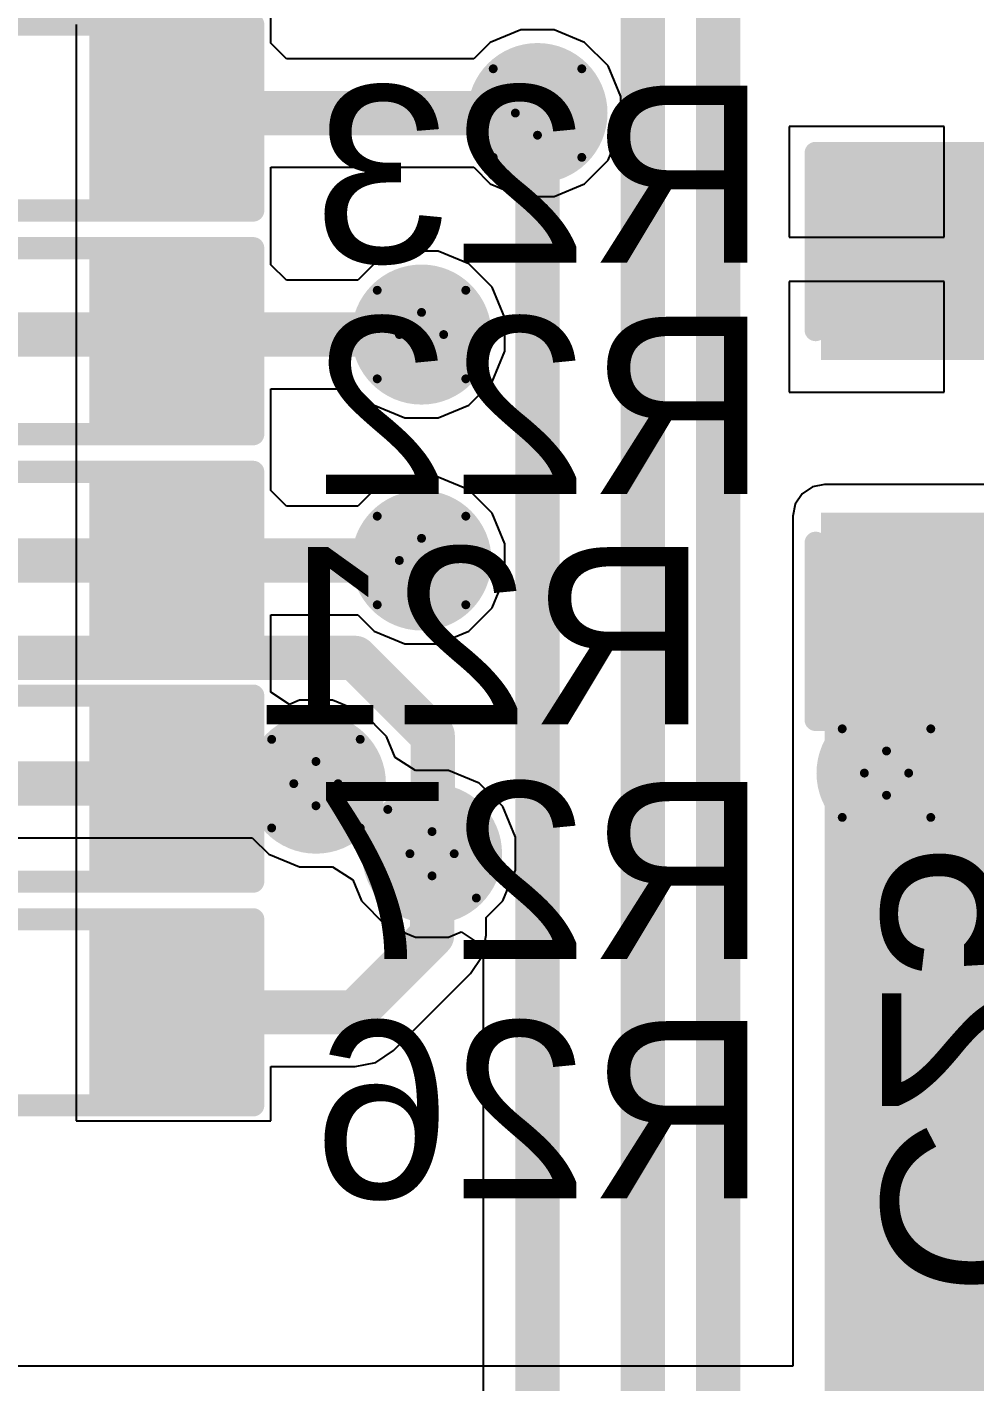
# Model space of a CAD drawing. Header units: inches. Extents: x -48 to 200, y -49 to 27.
# Drawn here: x 0.9839 to 1.198, y 1.5016 to 1.8074 of the extents above; entities that cross this region are included whole.
import ezdxf

# ---------------------------------------------------------------- set-up
doc = ezdxf.new("R2010")
doc.units = ezdxf.units.IN
doc.header["$MEASUREMENT"] = 0
for name, color, linetype in [('Bottom Layer', 5, 'Continuous'), ('Bottom Overlay', 54, 'Continuous'), ('Bottom Paste', 16, 'Continuous'), ('Bottom Solder', 6, 'Continuous'), ('Drill Drawing', 1, 'Continuous'), ('Top Layer', 1, 'Continuous'), ('Top Solder', 216, 'Continuous'), ('Via Holes', 16, 'Continuous')]:
    doc.layers.add(name, color=color, linetype=linetype)
doc.styles.add('Arial', font='', dxfattribs={"height": 0.2})
doc.styles.get('Arial').set_extended_font_data('Arial')

# ---------------------------------------------------------------- blocks, each defined once
blk = doc.blocks.new('R___0603_B_8')
at = {"layer": 'Bottom Layer'}
for points in [[(-0.045, -0.0175), (-0.045, 0.0175), (-0.015, 0.0175), (-0.015, -0.0175)], [(0.015, -0.0175), (0.015, 0.0175), (0.045, 0.0175), (0.045, -0.0175)]]:
    blk.add_hatch(color=5, dxfattribs=at).paths.add_polyline_path(points)
at = {"layer": 'Bottom Paste'}
for points in [[(-0.045, -0.0175), (-0.045, 0.0175), (-0.015, 0.0175), (-0.015, -0.0175)], [(0.015, -0.0175), (0.015, 0.0175), (0.045, 0.0175), (0.045, -0.0175)]]:
    blk.add_hatch(color=16, dxfattribs=at).paths.add_polyline_path(points)
at = {"layer": 'Bottom Solder'}
for points in [[(-0.049, -0.0215), (-0.049, 0.0215), (-0.011, 0.0215), (-0.011, -0.0215)], [(0.011, -0.0215), (0.011, 0.0215), (0.049, 0.0215), (0.049, -0.0215)]]:
    blk.add_hatch(color=6, dxfattribs=at).paths.add_polyline_path(points)
at = {"layer": 'Bottom Overlay'}
for points in [[(-0.048, 0.021, 0.005, 0.005, 0), (0.048, 0.021, 0.005, 0.005, 0)], [(-0.048, -0.021, 0.005, 0.005, 0), (-0.048, 0.021, 0.005, 0.005, 0)], [(0.048, -0.021, 0.005, 0.005, 0), (0.048, 0.021, 0.005, 0.005, 0)], [(-0.048, -0.021, 0.005, 0.005, 0), (0.048, -0.021, 0.005, 0.005, 0)]]:
    blk.add_lwpolyline(points, format="xyseb", dxfattribs=at)
for points in [[(-0.04925, 0.021, 0.0025, 0.0025, 1), (-0.04675, 0.021, 0.0025, 0.0025, 1)], [(-0.04925, 0.021, 0.0025, 0.0025, 1), (-0.04675, 0.021, 0.0025, 0.0025, 1)], [(0.04675, 0.021, 0.0025, 0.0025, 1), (0.04925, 0.021, 0.0025, 0.0025, 1)], [(0.04675, 0.021, 0.0025, 0.0025, 1), (0.04925, 0.021, 0.0025, 0.0025, 1)], [(-0.04925, -0.021, 0.0025, 0.0025, 1), (-0.04675, -0.021, 0.0025, 0.0025, 1)], [(-0.04925, -0.021, 0.0025, 0.0025, 1), (-0.04675, -0.021, 0.0025, 0.0025, 1)], [(0.04675, -0.021, 0.0025, 0.0025, 1), (0.04925, -0.021, 0.0025, 0.0025, 1)], [(0.04675, -0.021, 0.0025, 0.0025, 1), (0.04925, -0.021, 0.0025, 0.0025, 1)]]:
    blk.add_lwpolyline(points, format="xyseb", close=True, dxfattribs=at)
blk = doc.blocks.new('R___0603_B_9')
at = {"layer": 'Bottom Layer'}
for points in [[(-0.045, -0.0175), (-0.045, 0.0175), (-0.015, 0.0175), (-0.015, -0.0175)], [(0.015, -0.0175), (0.015, 0.0175), (0.045, 0.0175), (0.045, -0.0175)]]:
    blk.add_hatch(color=5, dxfattribs=at).paths.add_polyline_path(points)
at = {"layer": 'Bottom Paste'}
for points in [[(-0.045, -0.0175), (-0.045, 0.0175), (-0.015, 0.0175), (-0.015, -0.0175)], [(0.015, -0.0175), (0.015, 0.0175), (0.045, 0.0175), (0.045, -0.0175)]]:
    blk.add_hatch(color=16, dxfattribs=at).paths.add_polyline_path(points)
at = {"layer": 'Bottom Solder'}
for points in [[(-0.049, -0.0215), (-0.049, 0.0215), (-0.011, 0.0215), (-0.011, -0.0215)], [(0.011, -0.0215), (0.011, 0.0215), (0.049, 0.0215), (0.049, -0.0215)]]:
    blk.add_hatch(color=6, dxfattribs=at).paths.add_polyline_path(points)
at = {"layer": 'Bottom Overlay'}
for points in [[(-0.048, 0.021, 0.005, 0.005, 0), (0.048, 0.021, 0.005, 0.005, 0)], [(-0.048, -0.021, 0.005, 0.005, 0), (-0.048, 0.021, 0.005, 0.005, 0)], [(0.048, -0.021, 0.005, 0.005, 0), (0.048, 0.021, 0.005, 0.005, 0)], [(-0.048, -0.021, 0.005, 0.005, 0), (0.048, -0.021, 0.005, 0.005, 0)]]:
    blk.add_lwpolyline(points, format="xyseb", dxfattribs=at)
for points in [[(-0.04925, 0.021, 0.0025, 0.0025, 1), (-0.04675, 0.021, 0.0025, 0.0025, 1)], [(-0.04925, 0.021, 0.0025, 0.0025, 1), (-0.04675, 0.021, 0.0025, 0.0025, 1)], [(0.04675, 0.021, 0.0025, 0.0025, 1), (0.04925, 0.021, 0.0025, 0.0025, 1)], [(0.04675, 0.021, 0.0025, 0.0025, 1), (0.04925, 0.021, 0.0025, 0.0025, 1)], [(-0.04925, -0.021, 0.0025, 0.0025, 1), (-0.04675, -0.021, 0.0025, 0.0025, 1)], [(-0.04925, -0.021, 0.0025, 0.0025, 1), (-0.04675, -0.021, 0.0025, 0.0025, 1)], [(0.04675, -0.021, 0.0025, 0.0025, 1), (0.04925, -0.021, 0.0025, 0.0025, 1)], [(0.04675, -0.021, 0.0025, 0.0025, 1), (0.04925, -0.021, 0.0025, 0.0025, 1)]]:
    blk.add_lwpolyline(points, format="xyseb", close=True, dxfattribs=at)
blk = doc.blocks.new('R___0603_B_12')
at = {"layer": 'Bottom Layer'}
for points in [[(-0.045, -0.0175), (-0.045, 0.0175), (-0.015, 0.0175), (-0.015, -0.0175)], [(0.015, -0.0175), (0.015, 0.0175), (0.045, 0.0175), (0.045, -0.0175)]]:
    blk.add_hatch(color=5, dxfattribs=at).paths.add_polyline_path(points)
at = {"layer": 'Bottom Paste'}
for points in [[(-0.045, -0.0175), (-0.045, 0.0175), (-0.015, 0.0175), (-0.015, -0.0175)], [(0.015, -0.0175), (0.015, 0.0175), (0.045, 0.0175), (0.045, -0.0175)]]:
    blk.add_hatch(color=16, dxfattribs=at).paths.add_polyline_path(points)
at = {"layer": 'Bottom Solder'}
for points in [[(-0.049, -0.0215), (-0.049, 0.0215), (-0.011, 0.0215), (-0.011, -0.0215)], [(0.011, -0.0215), (0.011, 0.0215), (0.049, 0.0215), (0.049, -0.0215)]]:
    blk.add_hatch(color=6, dxfattribs=at).paths.add_polyline_path(points)
at = {"layer": 'Bottom Overlay'}
for points in [[(-0.048, 0.021, 0.005, 0.005, 0), (0.048, 0.021, 0.005, 0.005, 0)], [(-0.048, -0.021, 0.005, 0.005, 0), (-0.048, 0.021, 0.005, 0.005, 0)], [(0.048, -0.021, 0.005, 0.005, 0), (0.048, 0.021, 0.005, 0.005, 0)], [(-0.048, -0.021, 0.005, 0.005, 0), (0.048, -0.021, 0.005, 0.005, 0)]]:
    blk.add_lwpolyline(points, format="xyseb", dxfattribs=at)
for points in [[(-0.04925, 0.021, 0.0025, 0.0025, 1), (-0.04675, 0.021, 0.0025, 0.0025, 1)], [(-0.04925, 0.021, 0.0025, 0.0025, 1), (-0.04675, 0.021, 0.0025, 0.0025, 1)], [(0.04675, 0.021, 0.0025, 0.0025, 1), (0.04925, 0.021, 0.0025, 0.0025, 1)], [(0.04675, 0.021, 0.0025, 0.0025, 1), (0.04925, 0.021, 0.0025, 0.0025, 1)], [(-0.04925, -0.021, 0.0025, 0.0025, 1), (-0.04675, -0.021, 0.0025, 0.0025, 1)], [(-0.04925, -0.021, 0.0025, 0.0025, 1), (-0.04675, -0.021, 0.0025, 0.0025, 1)], [(0.04675, -0.021, 0.0025, 0.0025, 1), (0.04925, -0.021, 0.0025, 0.0025, 1)], [(0.04675, -0.021, 0.0025, 0.0025, 1), (0.04925, -0.021, 0.0025, 0.0025, 1)]]:
    blk.add_lwpolyline(points, format="xyseb", close=True, dxfattribs=at)
blk = doc.blocks.new('R___0603_B_13')
at = {"layer": 'Bottom Layer'}
for points in [[(-0.045, -0.0175), (-0.045, 0.0175), (-0.015, 0.0175), (-0.015, -0.0175)], [(0.015, -0.0175), (0.015, 0.0175), (0.045, 0.0175), (0.045, -0.0175)]]:
    blk.add_hatch(color=5, dxfattribs=at).paths.add_polyline_path(points)
at = {"layer": 'Bottom Paste'}
for points in [[(-0.045, -0.0175), (-0.045, 0.0175), (-0.015, 0.0175), (-0.015, -0.0175)], [(0.015, -0.0175), (0.015, 0.0175), (0.045, 0.0175), (0.045, -0.0175)]]:
    blk.add_hatch(color=16, dxfattribs=at).paths.add_polyline_path(points)
at = {"layer": 'Bottom Solder'}
for points in [[(-0.049, -0.0215), (-0.049, 0.0215), (-0.011, 0.0215), (-0.011, -0.0215)], [(0.011, -0.0215), (0.011, 0.0215), (0.049, 0.0215), (0.049, -0.0215)]]:
    blk.add_hatch(color=6, dxfattribs=at).paths.add_polyline_path(points)
at = {"layer": 'Bottom Overlay'}
for points in [[(-0.048, 0.021, 0.005, 0.005, 0), (0.048, 0.021, 0.005, 0.005, 0)], [(-0.048, -0.021, 0.005, 0.005, 0), (-0.048, 0.021, 0.005, 0.005, 0)], [(0.048, -0.021, 0.005, 0.005, 0), (0.048, 0.021, 0.005, 0.005, 0)], [(-0.048, -0.021, 0.005, 0.005, 0), (0.048, -0.021, 0.005, 0.005, 0)]]:
    blk.add_lwpolyline(points, format="xyseb", dxfattribs=at)
for points in [[(-0.04925, 0.021, 0.0025, 0.0025, 1), (-0.04675, 0.021, 0.0025, 0.0025, 1)], [(-0.04925, 0.021, 0.0025, 0.0025, 1), (-0.04675, 0.021, 0.0025, 0.0025, 1)], [(0.04675, 0.021, 0.0025, 0.0025, 1), (0.04925, 0.021, 0.0025, 0.0025, 1)], [(0.04675, 0.021, 0.0025, 0.0025, 1), (0.04925, 0.021, 0.0025, 0.0025, 1)], [(-0.04925, -0.021, 0.0025, 0.0025, 1), (-0.04675, -0.021, 0.0025, 0.0025, 1)], [(-0.04925, -0.021, 0.0025, 0.0025, 1), (-0.04675, -0.021, 0.0025, 0.0025, 1)], [(0.04675, -0.021, 0.0025, 0.0025, 1), (0.04925, -0.021, 0.0025, 0.0025, 1)], [(0.04675, -0.021, 0.0025, 0.0025, 1), (0.04925, -0.021, 0.0025, 0.0025, 1)]]:
    blk.add_lwpolyline(points, format="xyseb", close=True, dxfattribs=at)
blk = doc.blocks.new('R___0603_B_14')
at = {"layer": 'Bottom Layer'}
for points in [[(-0.045, -0.0175), (-0.045, 0.0175), (-0.015, 0.0175), (-0.015, -0.0175)], [(0.015, -0.0175), (0.015, 0.0175), (0.045, 0.0175), (0.045, -0.0175)]]:
    blk.add_hatch(color=5, dxfattribs=at).paths.add_polyline_path(points)
at = {"layer": 'Bottom Paste'}
for points in [[(-0.045, -0.0175), (-0.045, 0.0175), (-0.015, 0.0175), (-0.015, -0.0175)], [(0.015, -0.0175), (0.015, 0.0175), (0.045, 0.0175), (0.045, -0.0175)]]:
    blk.add_hatch(color=16, dxfattribs=at).paths.add_polyline_path(points)
at = {"layer": 'Bottom Solder'}
for points in [[(-0.049, -0.0215), (-0.049, 0.0215), (-0.011, 0.0215), (-0.011, -0.0215)], [(0.011, -0.0215), (0.011, 0.0215), (0.049, 0.0215), (0.049, -0.0215)]]:
    blk.add_hatch(color=6, dxfattribs=at).paths.add_polyline_path(points)
at = {"layer": 'Bottom Overlay'}
for points in [[(-0.048, 0.021, 0.005, 0.005, 0), (0.048, 0.021, 0.005, 0.005, 0)], [(-0.048, -0.021, 0.005, 0.005, 0), (-0.048, 0.021, 0.005, 0.005, 0)], [(0.048, -0.021, 0.005, 0.005, 0), (0.048, 0.021, 0.005, 0.005, 0)], [(-0.048, -0.021, 0.005, 0.005, 0), (0.048, -0.021, 0.005, 0.005, 0)]]:
    blk.add_lwpolyline(points, format="xyseb", dxfattribs=at)
for points in [[(-0.04925, 0.021, 0.0025, 0.0025, 1), (-0.04675, 0.021, 0.0025, 0.0025, 1)], [(-0.04925, 0.021, 0.0025, 0.0025, 1), (-0.04675, 0.021, 0.0025, 0.0025, 1)], [(0.04675, 0.021, 0.0025, 0.0025, 1), (0.04925, 0.021, 0.0025, 0.0025, 1)], [(0.04675, 0.021, 0.0025, 0.0025, 1), (0.04925, 0.021, 0.0025, 0.0025, 1)], [(-0.04925, -0.021, 0.0025, 0.0025, 1), (-0.04675, -0.021, 0.0025, 0.0025, 1)], [(-0.04925, -0.021, 0.0025, 0.0025, 1), (-0.04675, -0.021, 0.0025, 0.0025, 1)], [(0.04675, -0.021, 0.0025, 0.0025, 1), (0.04925, -0.021, 0.0025, 0.0025, 1)], [(0.04675, -0.021, 0.0025, 0.0025, 1), (0.04925, -0.021, 0.0025, 0.0025, 1)]]:
    blk.add_lwpolyline(points, format="xyseb", close=True, dxfattribs=at)
blk = doc.blocks.new('CAP_0805_B_53')
at = {"layer": 'Bottom Layer'}
for points in [[(-0.06, 0.03), (-0.02, 0.03), (-0.02, -0.03), (-0.06, -0.03)], [(0.02, 0.03), (0.06, 0.03), (0.06, -0.03), (0.02, -0.03)]]:
    blk.add_hatch(color=5, dxfattribs=at).paths.add_polyline_path(points)
at = {"layer": 'Bottom Paste'}
for points in [[(-0.06, 0.03), (-0.02, 0.03), (-0.02, -0.03), (-0.06, -0.03)], [(0.02, 0.03), (0.06, 0.03), (0.06, -0.03), (0.02, -0.03)]]:
    blk.add_hatch(color=16, dxfattribs=at).paths.add_polyline_path(points)
at = {"layer": 'Bottom Solder'}
for points in [[(-0.06276, 0.03276), (-0.01724, 0.03276), (-0.01724, -0.03276), (-0.06276, -0.03276)], [(0.01724, 0.03276), (0.06276, 0.03276), (0.06276, -0.03276), (0.01724, -0.03276)]]:
    blk.add_hatch(color=6, dxfattribs=at).paths.add_polyline_path(points)
at = {"layer": 'Bottom Overlay'}
for points in [[(-0.024, 0.034, 0.005, 0.005, 0), (-0.064, 0.034, 0.005, 0.005, 0)], [(-0.064, -0.034, 0.005, 0.005, 0), (-0.064, 0.034, 0.005, 0.005, 0)], [(0.064, 0.034, 0.005, 0.005, 0), (0.024, 0.034, 0.005, 0.005, 0)], [(0.064, -0.034, 0.005, 0.005, 0), (0.064, 0.034, 0.005, 0.005, 0)], [(-0.024, -0.034, 0.005, 0.005, 0), (-0.064, -0.034, 0.005, 0.005, 0)], [(0.064, -0.034, 0.005, 0.005, 0), (0.024, -0.034, 0.005, 0.005, 0)]]:
    blk.add_lwpolyline(points, format="xyseb", dxfattribs=at)
for points in [[(-0.06525, 0.034, 0.0025, 0.0025, 1), (-0.06275, 0.034, 0.0025, 0.0025, 1)], [(-0.06525, 0.034, 0.0025, 0.0025, 1), (-0.06275, 0.034, 0.0025, 0.0025, 1)], [(-0.02525, 0.034, 0.0025, 0.0025, 1), (-0.02275, 0.034, 0.0025, 0.0025, 1)], [(0.02275, 0.034, 0.0025, 0.0025, 1), (0.02525, 0.034, 0.0025, 0.0025, 1)], [(0.06275, 0.034, 0.0025, 0.0025, 1), (0.06525, 0.034, 0.0025, 0.0025, 1)], [(0.06275, 0.034, 0.0025, 0.0025, 1), (0.06525, 0.034, 0.0025, 0.0025, 1)], [(-0.06525, -0.034, 0.0025, 0.0025, 1), (-0.06275, -0.034, 0.0025, 0.0025, 1)], [(-0.06525, -0.034, 0.0025, 0.0025, 1), (-0.06275, -0.034, 0.0025, 0.0025, 1)], [(-0.02525, -0.034, 0.0025, 0.0025, 1), (-0.02275, -0.034, 0.0025, 0.0025, 1)], [(0.02275, -0.034, 0.0025, 0.0025, 1), (0.02525, -0.034, 0.0025, 0.0025, 1)], [(0.06275, -0.034, 0.0025, 0.0025, 1), (0.06525, -0.034, 0.0025, 0.0025, 1)], [(0.06275, -0.034, 0.0025, 0.0025, 1), (0.06525, -0.034, 0.0025, 0.0025, 1)]]:
    blk.add_lwpolyline(points, format="xyseb", close=True, dxfattribs=at)

msp = doc.modelspace()

# ---------------------------------------------------------------- hatches: boundary and pattern name
at = {"layer": 'Bottom Layer'}
h = msp.add_hatch(color=5, dxfattribs=at)
edge = h.paths.add_edge_path()
edge.add_arc((1.09919, 1.788), 0.01181, 0, 360)
h = msp.add_hatch(color=5, dxfattribs=at)
edge = h.paths.add_edge_path()
edge.add_arc((1.073, 1.738), 0.01181, 0, 360)
h = msp.add_hatch(color=5, dxfattribs=at)
edge = h.paths.add_edge_path()
edge.add_arc((1.073, 1.687), 0.01181, 0, 360)
msp.add_hatch(color=5, dxfattribs=at).paths.add_polyline_path([(1.164, 1.448), (1.229, 1.448), (1.229, 1.697), (1.164, 1.697)])
h = msp.add_hatch(color=5, dxfattribs=at)
edge = h.paths.add_edge_path()
edge.add_arc((1.178, 1.639), 0.01181, 0, 360)
h = msp.add_hatch(color=5, dxfattribs=at)
edge = h.paths.add_edge_path()
edge.add_arc((1.04916, 1.63662), 0.01181, 0, 360)
h = msp.add_hatch(color=5, dxfattribs=at)
edge = h.paths.add_edge_path()
edge.add_arc((1.07538, 1.6208), 0.01181, 0, 360)
at = {"layer": 'Bottom Solder'}
h = msp.add_hatch(color=6, dxfattribs=at)
edge = h.paths.add_edge_path()
edge.add_arc((1.09919, 1.788), 0.01581, 0, 360)
h = msp.add_hatch(color=6, dxfattribs=at)
edge = h.paths.add_edge_path()
edge.add_arc((1.073, 1.738), 0.01581, 0, 360)
h = msp.add_hatch(color=6, dxfattribs=at)
edge = h.paths.add_edge_path()
edge.add_arc((1.073, 1.687), 0.01581, 0, 360)
h = msp.add_hatch(color=6, dxfattribs=at)
edge = h.paths.add_edge_path()
edge.add_arc((1.178, 1.639), 0.01581, 0, 360)
h = msp.add_hatch(color=6, dxfattribs=at)
edge = h.paths.add_edge_path()
edge.add_arc((1.04916, 1.63662), 0.01581, 0, 360)
h = msp.add_hatch(color=6, dxfattribs=at)
edge = h.paths.add_edge_path()
edge.add_arc((1.07538, 1.6208), 0.01581, 0, 360)
at = {"layer": 'Top Layer'}
h = msp.add_hatch(color=1, dxfattribs=at)
edge = h.paths.add_edge_path()
edge.add_arc((1.09919, 1.788), 0.01181, 0, 360)
h = msp.add_hatch(color=1, dxfattribs=at)
edge = h.paths.add_edge_path()
edge.add_arc((1.073, 1.738), 0.01181, 0, 360)
h = msp.add_hatch(color=1, dxfattribs=at)
edge = h.paths.add_edge_path()
edge.add_arc((1.073, 1.687), 0.01181, 0, 360)
msp.add_hatch(color=1, dxfattribs=at).paths.add_polyline_path([(1.164, 1.624), (1.462, 1.624), (1.462, 1.681), (1.164, 1.681)])
h = msp.add_hatch(color=1, dxfattribs=at)
edge = h.paths.add_edge_path()
edge.add_arc((1.178, 1.639), 0.01181, 0, 360)
h = msp.add_hatch(color=1, dxfattribs=at)
edge = h.paths.add_edge_path()
edge.add_arc((1.04916, 1.63662), 0.01181, 0, 360)
h = msp.add_hatch(color=1, dxfattribs=at)
edge = h.paths.add_edge_path()
edge.add_arc((1.07538, 1.6208), 0.01181, 0, 360)
at = {"layer": 'Top Solder'}
h = msp.add_hatch(color=216, dxfattribs=at)
edge = h.paths.add_edge_path()
edge.add_arc((1.09919, 1.788), 0.01581, 0, 360)
h = msp.add_hatch(color=216, dxfattribs=at)
edge = h.paths.add_edge_path()
edge.add_arc((1.073, 1.738), 0.01581, 0, 360)
h = msp.add_hatch(color=216, dxfattribs=at)
edge = h.paths.add_edge_path()
edge.add_arc((1.073, 1.687), 0.01581, 0, 360)
h = msp.add_hatch(color=216, dxfattribs=at)
edge = h.paths.add_edge_path()
edge.add_arc((1.178, 1.639), 0.01581, 0, 360)
h = msp.add_hatch(color=216, dxfattribs=at)
edge = h.paths.add_edge_path()
edge.add_arc((1.04916, 1.63662), 0.01581, 0, 360)
h = msp.add_hatch(color=216, dxfattribs=at)
edge = h.paths.add_edge_path()
edge.add_arc((1.07538, 1.6208), 0.01581, 0, 360)
at = {"layer": 'Via Holes'}
h = msp.add_hatch(color=7, dxfattribs=at)
edge = h.paths.add_edge_path()
edge.add_arc((1.09919, 1.788), 0.00591, 0, 360)
h = msp.add_hatch(color=7, dxfattribs=at)
edge = h.paths.add_edge_path()
edge.add_arc((1.073, 1.738), 0.00591, 0, 360)
h = msp.add_hatch(color=7, dxfattribs=at)
edge = h.paths.add_edge_path()
edge.add_arc((1.073, 1.687), 0.00591, 0, 360)
h = msp.add_hatch(color=7, dxfattribs=at)
edge = h.paths.add_edge_path()
edge.add_arc((1.04916, 1.63662), 0.00591, 0, 360)
h = msp.add_hatch(color=7, dxfattribs=at)
edge = h.paths.add_edge_path()
edge.add_arc((1.178, 1.639), 0.00591, 0, 360)
h = msp.add_hatch(color=7, dxfattribs=at)
edge = h.paths.add_edge_path()
edge.add_arc((1.07538, 1.6208), 0.00591, 0, 360)

# ---------------------------------------------------------------- linework, layer by layer
at = {"layer": 'Bottom Layer'}
for p, q in [((1.039, 1.80377), (1.039, 1.8115)), ((0.995, 1.808), (0.995, 1.766)), ((1.09545, 1.80681), (1.08853, 1.80395)), ((1.10293, 1.80681), (1.09545, 1.80681)), ((1.10984, 1.80395), (1.10293, 1.80681)), ((1.04254, 1.80024), (1.039, 1.80377)), ((1.08853, 1.80395), (1.08482, 1.80024)), ((1.11514, 1.79866), (1.10984, 1.80395)), ((1.08482, 1.80024), (1.04254, 1.80024)), ((1.118, 1.79174), (1.11514, 1.79866)), ((1.118, 1.78426), (1.118, 1.79174)), ((1.11514, 1.77734), (1.118, 1.78426)), ((1.191, 1.785), (1.156, 1.785)), ((1.156, 1.785), (1.156, 1.76)), ((1.191, 1.76), (1.191, 1.785)), ((1.10984, 1.77205), (1.11514, 1.77734)), ((1.039, 1.766), (1.039, 1.77576)), ((1.039, 1.77576), (1.08482, 1.77576)), ((1.08482, 1.77576), (1.08853, 1.77205)), ((1.08853, 1.77205), (1.09545, 1.76919)), ((1.10293, 1.76919), (1.10984, 1.77205)), ((1.09545, 1.76919), (1.10293, 1.76919)), ((0.995, 1.766), (0.995, 1.7625)), ((1.039, 1.761), (1.039, 1.766)), ((0.995, 1.7625), (0.995, 1.7575)), ((1.039, 1.75377), (1.039, 1.761)), ((1.156, 1.76), (1.191, 1.76)), ((0.995, 1.7575), (0.995, 1.7155)), ((1.06926, 1.75681), (1.06234, 1.75395)), ((1.07674, 1.75681), (1.06926, 1.75681)), ((1.08366, 1.75395), (1.07674, 1.75681)), ((1.04254, 1.75024), (1.039, 1.75377)), ((1.06234, 1.75395), (1.05863, 1.75024)), ((1.08895, 1.74866), (1.08366, 1.75395)), ((1.05863, 1.75024), (1.04254, 1.75024)), ((1.191, 1.75), (1.156, 1.75)), ((1.156, 1.75), (1.156, 1.725)), ((1.191, 1.725), (1.191, 1.75)), ((1.09181, 1.74174), (1.08895, 1.74866)), ((1.09181, 1.73426), (1.09181, 1.74174)), ((1.08895, 1.72734), (1.09181, 1.73426)), ((1.039, 1.7155), (1.039, 1.72576)), ((1.039, 1.72576), (1.05863, 1.72576)), ((1.05863, 1.72576), (1.06234, 1.72205)), ((1.08366, 1.72205), (1.08895, 1.72734)), ((1.156, 1.725), (1.191, 1.725)), ((1.06234, 1.72205), (1.06926, 1.71919)), ((1.07674, 1.71919), (1.08366, 1.72205)), ((1.06926, 1.71919), (1.07674, 1.71919)), ((0.995, 1.7155), (0.995, 1.712)), ((1.039, 1.7105), (1.039, 1.7155)), ((0.995, 1.712), (0.995, 1.707)), ((1.039, 1.70277), (1.039, 1.7105)), ((0.995, 1.707), (0.995, 1.665)), ((1.06926, 1.70581), (1.06234, 1.70295)), ((1.07674, 1.70581), (1.06926, 1.70581)), ((1.08366, 1.70295), (1.07674, 1.70581)), ((1.16127, 1.70359), (1.15895, 1.70205)), ((1.164, 1.70414), (1.16127, 1.70359)), ((1.22799, 1.70414), (1.164, 1.70414)), ((1.04254, 1.69924), (1.039, 1.70277)), ((1.06234, 1.70295), (1.05863, 1.69924)), ((1.08895, 1.69766), (1.08366, 1.70295)), ((1.15895, 1.70205), (1.15741, 1.69973)), ((1.05863, 1.69924), (1.04254, 1.69924)), ((1.09181, 1.69074), (1.08895, 1.69766)), ((1.15741, 1.69973), (1.15686, 1.697)), ((1.15686, 1.697), (1.15686, 1.50514)), ((1.09181, 1.68326), (1.09181, 1.69074)), ((1.08895, 1.67634), (1.09181, 1.68326)), ((1.08366, 1.67105), (1.08895, 1.67634)), ((1.039, 1.665), (1.039, 1.67476)), ((1.039, 1.67476), (1.05863, 1.67476)), ((1.05863, 1.67476), (1.06234, 1.67105)), ((1.06234, 1.67105), (1.06926, 1.66819)), ((1.07674, 1.66819), (1.08366, 1.67105)), ((1.06926, 1.66819), (1.07674, 1.66819)), ((0.995, 1.665), (0.995, 1.6615)), ((1.039, 1.66), (1.039, 1.665)), ((0.995, 1.6615), (0.995, 1.6565)), ((1.039, 1.65727), (1.039, 1.66)), ((0.995, 1.6565), (0.995, 1.611)), ((1.04316, 1.6545), (1.039, 1.65727)), ((1.04542, 1.65543), (1.04316, 1.6545)), ((1.0529, 1.65543), (1.04542, 1.65543)), ((1.05982, 1.65257), (1.0529, 1.65543)), ((1.06511, 1.64728), (1.05982, 1.65257)), ((1.06708, 1.64251), (1.06511, 1.64728)), ((1.07164, 1.63961), (1.06708, 1.64251)), ((1.07912, 1.63961), (1.07164, 1.63961)), ((1.08603, 1.63675), (1.07912, 1.63961)), ((1.09133, 1.63145), (1.08603, 1.63675)), ((1.09419, 1.62454), (1.09133, 1.63145)), ((1.09419, 1.61706), (1.09419, 1.62454)), ((1.09133, 1.61014), (1.09419, 1.61706)), ((0.995, 1.611), (0.995, 1.611)), ((0.995, 1.611), (0.995, 1.6095)), ((0.995, 1.6095), (0.995, 1.6095)), ((0.995, 1.6095), (0.995, 1.5605)), ((1.08761, 1.60643), (1.09133, 1.61014)), ((1.08761, 1.60238), (1.08761, 1.60643)), ((1.08668, 1.5977), (1.08761, 1.60238)), ((1.08403, 1.59373), (1.08668, 1.5977)), ((1.06665, 1.57635), (1.08403, 1.59373)), ((1.06268, 1.5737), (1.06665, 1.57635)), ((1.039, 1.5605), (1.039, 1.57276)), ((1.039, 1.57276), (1.058, 1.57276)), ((1.058, 1.57276), (1.06268, 1.5737)), ((0.995, 1.5605), (1.039, 1.5605)), ((1.15686, 1.50514), (0.93614, 1.50514))]:
    msp.add_line(p, q, dxfattribs=at)
for points in [[(1.017, 1.787, 0.01, 0.01, 0), (1.018, 1.788, 0.01, 0.01, 0)], [(1.018, 1.788, 0.01, 0.01, 0), (1.09919, 1.788, 0.01, 0.01, 0)], [(1.017, 1.7365, 0.01, 0.01, 0), (1.0185, 1.738, 0.01, 0.01, 0)], [(1.0185, 1.738, 0.01, 0.01, 0), (1.073, 1.738, 0.01, 0.01, 0)], [(1.017, 1.686, 0.01, 0.01, 0), (1.018, 1.687, 0.01, 0.01, 0)], [(1.018, 1.687, 0.01, 0.01, 0), (1.073, 1.687, 0.01, 0.01, 0)], [(1.017, 1.6355, 0.01, 0.01, 0), (1.01812, 1.63662, 0.01, 0.01, 0)], [(1.01812, 1.63662, 0.01, 0.01, 0), (1.04916, 1.63662, 0.01, 0.01, 0)], [(1.07538, 1.60238, 0.01, 0.01, 0), (1.07538, 1.6208, 0.01, 0.01, 0)], [(1.058, 1.585, 0.01, 0.01, 0), (1.07538, 1.60238, 0.01, 0.01, 0)], [(1.017, 1.585, 0.01, 0.01, 0), (1.058, 1.585, 0.01, 0.01, 0)]]:
    msp.add_lwpolyline(points, format="xyseb", dxfattribs=at)
for points in [[(1.0155, 1.788, 0.005, 0.005, 1), (1.0205, 1.788, 0.005, 0.005, 1)], [(1.0155, 1.788, 0.005, 0.005, 1), (1.0205, 1.788, 0.005, 0.005, 1)], [(1.09669, 1.788, 0.005, 0.005, 1), (1.10169, 1.788, 0.005, 0.005, 1)], [(1.0145, 1.787, 0.005, 0.005, 1), (1.0195, 1.787, 0.005, 0.005, 1)], [(1.0145, 1.7365, 0.005, 0.005, 1), (1.0195, 1.7365, 0.005, 0.005, 1)], [(1.016, 1.738, 0.005, 0.005, 1), (1.021, 1.738, 0.005, 0.005, 1)], [(1.016, 1.738, 0.005, 0.005, 1), (1.021, 1.738, 0.005, 0.005, 1)], [(1.0705, 1.738, 0.005, 0.005, 1), (1.0755, 1.738, 0.005, 0.005, 1)], [(1.0155, 1.687, 0.005, 0.005, 1), (1.0205, 1.687, 0.005, 0.005, 1)], [(1.0155, 1.687, 0.005, 0.005, 1), (1.0205, 1.687, 0.005, 0.005, 1)], [(1.0705, 1.687, 0.005, 0.005, 1), (1.0755, 1.687, 0.005, 0.005, 1)], [(1.0145, 1.686, 0.005, 0.005, 1), (1.0195, 1.686, 0.005, 0.005, 1)], [(1.0145, 1.6355, 0.005, 0.005, 1), (1.0195, 1.6355, 0.005, 0.005, 1)], [(1.01562, 1.63662, 0.005, 0.005, 1), (1.02062, 1.63662, 0.005, 0.005, 1)], [(1.01562, 1.63662, 0.005, 0.005, 1), (1.02062, 1.63662, 0.005, 0.005, 1)], [(1.04666, 1.63662, 0.005, 0.005, 1), (1.05166, 1.63662, 0.005, 0.005, 1)], [(1.07288, 1.6208, 0.005, 0.005, 1), (1.07788, 1.6208, 0.005, 0.005, 1)], [(1.07288, 1.60238, 0.005, 0.005, 1), (1.07788, 1.60238, 0.005, 0.005, 1)], [(1.07288, 1.60238, 0.005, 0.005, 1), (1.07788, 1.60238, 0.005, 0.005, 1)], [(1.0145, 1.585, 0.005, 0.005, 1), (1.0195, 1.585, 0.005, 0.005, 1)], [(1.0555, 1.585, 0.005, 0.005, 1), (1.0605, 1.585, 0.005, 0.005, 1)], [(1.0555, 1.585, 0.005, 0.005, 1), (1.0605, 1.585, 0.005, 0.005, 1)]]:
    msp.add_lwpolyline(points, format="xyseb", close=True, dxfattribs=at)
at = {"layer": 'Drill Drawing'}
for points in [[(1.08919, 1.798, 0.002, 0.002, 0), (1.09919, 1.793, 0.002, 0.002, 0)], [(1.08919, 1.798, 0.002, 0.002, 0), (1.09419, 1.788, 0.002, 0.002, 0)], [(1.09919, 1.793, 0.002, 0.002, 0), (1.10919, 1.798, 0.002, 0.002, 0)], [(1.10419, 1.788, 0.002, 0.002, 0), (1.10919, 1.798, 0.002, 0.002, 0)], [(1.08919, 1.778, 0.002, 0.002, 0), (1.09419, 1.788, 0.002, 0.002, 0)], [(1.10419, 1.788, 0.002, 0.002, 0), (1.10919, 1.778, 0.002, 0.002, 0)], [(1.08919, 1.778, 0.002, 0.002, 0), (1.09919, 1.783, 0.002, 0.002, 0)], [(1.09919, 1.783, 0.002, 0.002, 0), (1.10919, 1.778, 0.002, 0.002, 0)], [(1.063, 1.748, 0.002, 0.002, 0), (1.073, 1.743, 0.002, 0.002, 0)], [(1.063, 1.748, 0.002, 0.002, 0), (1.068, 1.738, 0.002, 0.002, 0)], [(1.073, 1.743, 0.002, 0.002, 0), (1.083, 1.748, 0.002, 0.002, 0)], [(1.078, 1.738, 0.002, 0.002, 0), (1.083, 1.748, 0.002, 0.002, 0)], [(1.063, 1.728, 0.002, 0.002, 0), (1.068, 1.738, 0.002, 0.002, 0)], [(1.078, 1.738, 0.002, 0.002, 0), (1.083, 1.728, 0.002, 0.002, 0)], [(1.063, 1.728, 0.002, 0.002, 0), (1.073, 1.733, 0.002, 0.002, 0)], [(1.073, 1.733, 0.002, 0.002, 0), (1.083, 1.728, 0.002, 0.002, 0)], [(1.063, 1.697, 0.002, 0.002, 0), (1.073, 1.692, 0.002, 0.002, 0)], [(1.063, 1.697, 0.002, 0.002, 0), (1.068, 1.687, 0.002, 0.002, 0)], [(1.073, 1.692, 0.002, 0.002, 0), (1.083, 1.697, 0.002, 0.002, 0)], [(1.078, 1.687, 0.002, 0.002, 0), (1.083, 1.697, 0.002, 0.002, 0)], [(1.063, 1.677, 0.002, 0.002, 0), (1.068, 1.687, 0.002, 0.002, 0)], [(1.078, 1.687, 0.002, 0.002, 0), (1.083, 1.677, 0.002, 0.002, 0)], [(1.063, 1.677, 0.002, 0.002, 0), (1.073, 1.682, 0.002, 0.002, 0)], [(1.073, 1.682, 0.002, 0.002, 0), (1.083, 1.677, 0.002, 0.002, 0)], [(1.168, 1.649, 0.002, 0.002, 0), (1.178, 1.644, 0.002, 0.002, 0)], [(1.168, 1.649, 0.002, 0.002, 0), (1.173, 1.639, 0.002, 0.002, 0)], [(1.178, 1.644, 0.002, 0.002, 0), (1.188, 1.649, 0.002, 0.002, 0)], [(1.183, 1.639, 0.002, 0.002, 0), (1.188, 1.649, 0.002, 0.002, 0)], [(1.03916, 1.64662, 0.002, 0.002, 0), (1.04916, 1.64162, 0.002, 0.002, 0)], [(1.03916, 1.64662, 0.002, 0.002, 0), (1.04416, 1.63662, 0.002, 0.002, 0)], [(1.04916, 1.64162, 0.002, 0.002, 0), (1.05916, 1.64662, 0.002, 0.002, 0)], [(1.05416, 1.63662, 0.002, 0.002, 0), (1.05916, 1.64662, 0.002, 0.002, 0)], [(1.168, 1.629, 0.002, 0.002, 0), (1.173, 1.639, 0.002, 0.002, 0)], [(1.183, 1.639, 0.002, 0.002, 0), (1.188, 1.629, 0.002, 0.002, 0)], [(1.03916, 1.62662, 0.002, 0.002, 0), (1.04416, 1.63662, 0.002, 0.002, 0)], [(1.05416, 1.63662, 0.002, 0.002, 0), (1.05916, 1.62662, 0.002, 0.002, 0)], [(1.168, 1.629, 0.002, 0.002, 0), (1.178, 1.634, 0.002, 0.002, 0)], [(1.178, 1.634, 0.002, 0.002, 0), (1.188, 1.629, 0.002, 0.002, 0)], [(1.03916, 1.62662, 0.002, 0.002, 0), (1.04916, 1.63162, 0.002, 0.002, 0)], [(1.04916, 1.63162, 0.002, 0.002, 0), (1.05916, 1.62662, 0.002, 0.002, 0)], [(1.06538, 1.6308, 0.002, 0.002, 0), (1.07538, 1.6258, 0.002, 0.002, 0)], [(1.06538, 1.6308, 0.002, 0.002, 0), (1.07038, 1.6208, 0.002, 0.002, 0)], [(1.07538, 1.6258, 0.002, 0.002, 0), (1.08538, 1.6308, 0.002, 0.002, 0)], [(1.08038, 1.6208, 0.002, 0.002, 0), (1.08538, 1.6308, 0.002, 0.002, 0)], [(1.06538, 1.6108, 0.002, 0.002, 0), (1.07038, 1.6208, 0.002, 0.002, 0)], [(1.08038, 1.6208, 0.002, 0.002, 0), (1.08538, 1.6108, 0.002, 0.002, 0)], [(1.06538, 1.6108, 0.002, 0.002, 0), (1.07538, 1.6158, 0.002, 0.002, 0)], [(1.07538, 1.6158, 0.002, 0.002, 0), (1.08538, 1.6108, 0.002, 0.002, 0)]]:
    msp.add_lwpolyline(points, format="xyseb", dxfattribs=at)
for points in [[(1.08869, 1.798, 0.001, 0.001, 1), (1.08969, 1.798, 0.001, 0.001, 1)], [(1.08869, 1.798, 0.001, 0.001, 1), (1.08969, 1.798, 0.001, 0.001, 1)], [(1.10869, 1.798, 0.001, 0.001, 1), (1.10969, 1.798, 0.001, 0.001, 1)], [(1.10869, 1.798, 0.001, 0.001, 1), (1.10969, 1.798, 0.001, 0.001, 1)], [(1.09869, 1.793, 0.001, 0.001, 1), (1.09969, 1.793, 0.001, 0.001, 1)], [(1.09869, 1.793, 0.001, 0.001, 1), (1.09969, 1.793, 0.001, 0.001, 1)], [(1.09369, 1.788, 0.001, 0.001, 1), (1.09469, 1.788, 0.001, 0.001, 1)], [(1.09369, 1.788, 0.001, 0.001, 1), (1.09469, 1.788, 0.001, 0.001, 1)], [(1.10369, 1.788, 0.001, 0.001, 1), (1.10469, 1.788, 0.001, 0.001, 1)], [(1.10369, 1.788, 0.001, 0.001, 1), (1.10469, 1.788, 0.001, 0.001, 1)], [(1.09869, 1.783, 0.001, 0.001, 1), (1.09969, 1.783, 0.001, 0.001, 1)], [(1.09869, 1.783, 0.001, 0.001, 1), (1.09969, 1.783, 0.001, 0.001, 1)], [(1.08869, 1.778, 0.001, 0.001, 1), (1.08969, 1.778, 0.001, 0.001, 1)], [(1.08869, 1.778, 0.001, 0.001, 1), (1.08969, 1.778, 0.001, 0.001, 1)], [(1.10869, 1.778, 0.001, 0.001, 1), (1.10969, 1.778, 0.001, 0.001, 1)], [(1.10869, 1.778, 0.001, 0.001, 1), (1.10969, 1.778, 0.001, 0.001, 1)], [(1.0625, 1.748, 0.001, 0.001, 1), (1.0635, 1.748, 0.001, 0.001, 1)], [(1.0625, 1.748, 0.001, 0.001, 1), (1.0635, 1.748, 0.001, 0.001, 1)], [(1.0825, 1.748, 0.001, 0.001, 1), (1.0835, 1.748, 0.001, 0.001, 1)], [(1.0825, 1.748, 0.001, 0.001, 1), (1.0835, 1.748, 0.001, 0.001, 1)], [(1.0725, 1.743, 0.001, 0.001, 1), (1.0735, 1.743, 0.001, 0.001, 1)], [(1.0725, 1.743, 0.001, 0.001, 1), (1.0735, 1.743, 0.001, 0.001, 1)], [(1.0675, 1.738, 0.001, 0.001, 1), (1.0685, 1.738, 0.001, 0.001, 1)], [(1.0675, 1.738, 0.001, 0.001, 1), (1.0685, 1.738, 0.001, 0.001, 1)], [(1.0775, 1.738, 0.001, 0.001, 1), (1.0785, 1.738, 0.001, 0.001, 1)], [(1.0775, 1.738, 0.001, 0.001, 1), (1.0785, 1.738, 0.001, 0.001, 1)], [(1.0725, 1.733, 0.001, 0.001, 1), (1.0735, 1.733, 0.001, 0.001, 1)], [(1.0725, 1.733, 0.001, 0.001, 1), (1.0735, 1.733, 0.001, 0.001, 1)], [(1.0625, 1.728, 0.001, 0.001, 1), (1.0635, 1.728, 0.001, 0.001, 1)], [(1.0625, 1.728, 0.001, 0.001, 1), (1.0635, 1.728, 0.001, 0.001, 1)], [(1.0825, 1.728, 0.001, 0.001, 1), (1.0835, 1.728, 0.001, 0.001, 1)], [(1.0825, 1.728, 0.001, 0.001, 1), (1.0835, 1.728, 0.001, 0.001, 1)], [(1.0625, 1.697, 0.001, 0.001, 1), (1.0635, 1.697, 0.001, 0.001, 1)], [(1.0625, 1.697, 0.001, 0.001, 1), (1.0635, 1.697, 0.001, 0.001, 1)], [(1.0825, 1.697, 0.001, 0.001, 1), (1.0835, 1.697, 0.001, 0.001, 1)], [(1.0825, 1.697, 0.001, 0.001, 1), (1.0835, 1.697, 0.001, 0.001, 1)], [(1.0725, 1.692, 0.001, 0.001, 1), (1.0735, 1.692, 0.001, 0.001, 1)], [(1.0725, 1.692, 0.001, 0.001, 1), (1.0735, 1.692, 0.001, 0.001, 1)], [(1.0675, 1.687, 0.001, 0.001, 1), (1.0685, 1.687, 0.001, 0.001, 1)], [(1.0675, 1.687, 0.001, 0.001, 1), (1.0685, 1.687, 0.001, 0.001, 1)], [(1.0775, 1.687, 0.001, 0.001, 1), (1.0785, 1.687, 0.001, 0.001, 1)], [(1.0775, 1.687, 0.001, 0.001, 1), (1.0785, 1.687, 0.001, 0.001, 1)], [(1.0725, 1.682, 0.001, 0.001, 1), (1.0735, 1.682, 0.001, 0.001, 1)], [(1.0725, 1.682, 0.001, 0.001, 1), (1.0735, 1.682, 0.001, 0.001, 1)], [(1.0625, 1.677, 0.001, 0.001, 1), (1.0635, 1.677, 0.001, 0.001, 1)], [(1.0625, 1.677, 0.001, 0.001, 1), (1.0635, 1.677, 0.001, 0.001, 1)], [(1.0825, 1.677, 0.001, 0.001, 1), (1.0835, 1.677, 0.001, 0.001, 1)], [(1.0825, 1.677, 0.001, 0.001, 1), (1.0835, 1.677, 0.001, 0.001, 1)], [(1.1675, 1.649, 0.001, 0.001, 1), (1.1685, 1.649, 0.001, 0.001, 1)], [(1.1675, 1.649, 0.001, 0.001, 1), (1.1685, 1.649, 0.001, 0.001, 1)], [(1.1875, 1.649, 0.001, 0.001, 1), (1.1885, 1.649, 0.001, 0.001, 1)], [(1.1875, 1.649, 0.001, 0.001, 1), (1.1885, 1.649, 0.001, 0.001, 1)], [(1.03866, 1.64662, 0.001, 0.001, 1), (1.03966, 1.64662, 0.001, 0.001, 1)], [(1.03866, 1.64662, 0.001, 0.001, 1), (1.03966, 1.64662, 0.001, 0.001, 1)], [(1.05866, 1.64662, 0.001, 0.001, 1), (1.05966, 1.64662, 0.001, 0.001, 1)], [(1.05866, 1.64662, 0.001, 0.001, 1), (1.05966, 1.64662, 0.001, 0.001, 1)], [(1.04866, 1.64162, 0.001, 0.001, 1), (1.04966, 1.64162, 0.001, 0.001, 1)], [(1.04866, 1.64162, 0.001, 0.001, 1), (1.04966, 1.64162, 0.001, 0.001, 1)], [(1.1775, 1.644, 0.001, 0.001, 1), (1.1785, 1.644, 0.001, 0.001, 1)], [(1.1775, 1.644, 0.001, 0.001, 1), (1.1785, 1.644, 0.001, 0.001, 1)], [(1.1725, 1.639, 0.001, 0.001, 1), (1.1735, 1.639, 0.001, 0.001, 1)], [(1.1725, 1.639, 0.001, 0.001, 1), (1.1735, 1.639, 0.001, 0.001, 1)], [(1.1825, 1.639, 0.001, 0.001, 1), (1.1835, 1.639, 0.001, 0.001, 1)], [(1.1825, 1.639, 0.001, 0.001, 1), (1.1835, 1.639, 0.001, 0.001, 1)], [(1.04366, 1.63662, 0.001, 0.001, 1), (1.04466, 1.63662, 0.001, 0.001, 1)], [(1.04366, 1.63662, 0.001, 0.001, 1), (1.04466, 1.63662, 0.001, 0.001, 1)], [(1.05366, 1.63662, 0.001, 0.001, 1), (1.05466, 1.63662, 0.001, 0.001, 1)], [(1.05366, 1.63662, 0.001, 0.001, 1), (1.05466, 1.63662, 0.001, 0.001, 1)], [(1.1775, 1.634, 0.001, 0.001, 1), (1.1785, 1.634, 0.001, 0.001, 1)], [(1.1775, 1.634, 0.001, 0.001, 1), (1.1785, 1.634, 0.001, 0.001, 1)], [(1.04866, 1.63162, 0.001, 0.001, 1), (1.04966, 1.63162, 0.001, 0.001, 1)], [(1.04866, 1.63162, 0.001, 0.001, 1), (1.04966, 1.63162, 0.001, 0.001, 1)], [(1.06488, 1.6308, 0.001, 0.001, 1), (1.06588, 1.6308, 0.001, 0.001, 1)], [(1.06488, 1.6308, 0.001, 0.001, 1), (1.06588, 1.6308, 0.001, 0.001, 1)], [(1.08488, 1.6308, 0.001, 0.001, 1), (1.08588, 1.6308, 0.001, 0.001, 1)], [(1.08488, 1.6308, 0.001, 0.001, 1), (1.08588, 1.6308, 0.001, 0.001, 1)], [(1.03866, 1.62662, 0.001, 0.001, 1), (1.03966, 1.62662, 0.001, 0.001, 1)], [(1.03866, 1.62662, 0.001, 0.001, 1), (1.03966, 1.62662, 0.001, 0.001, 1)], [(1.05866, 1.62662, 0.001, 0.001, 1), (1.05966, 1.62662, 0.001, 0.001, 1)], [(1.05866, 1.62662, 0.001, 0.001, 1), (1.05966, 1.62662, 0.001, 0.001, 1)], [(1.1675, 1.629, 0.001, 0.001, 1), (1.1685, 1.629, 0.001, 0.001, 1)], [(1.1675, 1.629, 0.001, 0.001, 1), (1.1685, 1.629, 0.001, 0.001, 1)], [(1.1875, 1.629, 0.001, 0.001, 1), (1.1885, 1.629, 0.001, 0.001, 1)], [(1.1875, 1.629, 0.001, 0.001, 1), (1.1885, 1.629, 0.001, 0.001, 1)], [(1.07488, 1.6258, 0.001, 0.001, 1), (1.07588, 1.6258, 0.001, 0.001, 1)], [(1.07488, 1.6258, 0.001, 0.001, 1), (1.07588, 1.6258, 0.001, 0.001, 1)], [(1.06988, 1.6208, 0.001, 0.001, 1), (1.07088, 1.6208, 0.001, 0.001, 1)], [(1.06988, 1.6208, 0.001, 0.001, 1), (1.07088, 1.6208, 0.001, 0.001, 1)], [(1.07988, 1.6208, 0.001, 0.001, 1), (1.08088, 1.6208, 0.001, 0.001, 1)], [(1.07988, 1.6208, 0.001, 0.001, 1), (1.08088, 1.6208, 0.001, 0.001, 1)], [(1.07488, 1.6158, 0.001, 0.001, 1), (1.07588, 1.6158, 0.001, 0.001, 1)], [(1.07488, 1.6158, 0.001, 0.001, 1), (1.07588, 1.6158, 0.001, 0.001, 1)], [(1.06488, 1.6108, 0.001, 0.001, 1), (1.06588, 1.6108, 0.001, 0.001, 1)], [(1.06488, 1.6108, 0.001, 0.001, 1), (1.06588, 1.6108, 0.001, 0.001, 1)], [(1.08488, 1.6108, 0.001, 0.001, 1), (1.08588, 1.6108, 0.001, 0.001, 1)], [(1.08488, 1.6108, 0.001, 0.001, 1), (1.08588, 1.6108, 0.001, 0.001, 1)]]:
    msp.add_lwpolyline(points, format="xyseb", close=True, dxfattribs=at)
at = {"layer": 'Top Layer'}
for p, q in [((0.80369, 1.62439), (1.03479, 1.62439)), ((1.03479, 1.62439), (1.03851, 1.62067)), ((1.03851, 1.62067), (1.04542, 1.61781)), ((1.04542, 1.61781), (1.0529, 1.61781)), ((1.0529, 1.61781), (1.05746, 1.61491)), ((1.05746, 1.61491), (1.05943, 1.61014)), ((1.05943, 1.61014), (1.06472, 1.60485)), ((1.06472, 1.60485), (1.07164, 1.60199)), ((1.07912, 1.60199), (1.08195, 1.60316)), ((1.08195, 1.60316), (1.08695, 1.59982)), ((1.07164, 1.60199), (1.07912, 1.60199)), ((1.08695, 1.59982), (1.08695, 1.38626))]:
    msp.add_line(p, q, dxfattribs=at)
for points in [[(1.14, 1.076, 0.01, 0.01, 0), (1.14, 1.841, 0.01, 0.01, 0)], [(1.123, 1.187, 0.01, 0.01, 0), (1.123, 1.813, 0.01, 0.01, 0)], [(1.09919, 1.38119, 0.01, 0.01, 0), (1.09919, 1.788, 0.01, 0.01, 0)], [(0.812, 1.738, 0.01, 0.01, 0), (1.073, 1.738, 0.01, 0.01, 0)], [(0.78504, 1.687, 0.01, 0.01, 0), (1.073, 1.687, 0.01, 0.01, 0)], [(0.795, 1.665, 0.01, 0.01, 0), (1.058, 1.665, 0.01, 0.01, 0)], [(1.058, 1.665, 0.01, 0.01, 0), (1.07553, 1.64747, 0.01, 0.01, 0)], [(1.07553, 1.62095, 0.01, 0.01, 0), (1.07553, 1.64747, 0.01, 0.01, 0)], [(0.79862, 1.63662, 0.01, 0.01, 0), (1.04916, 1.63662, 0.01, 0.01, 0)], [(1.07538, 1.6208, 0.01, 0.01, 0), (1.07553, 1.62095, 0.01, 0.01, 0)]]:
    msp.add_lwpolyline(points, format="xyseb", dxfattribs=at)
for points in [[(1.09669, 1.788, 0.005, 0.005, 1), (1.10169, 1.788, 0.005, 0.005, 1)], [(1.0705, 1.738, 0.005, 0.005, 1), (1.0755, 1.738, 0.005, 0.005, 1)], [(1.0705, 1.687, 0.005, 0.005, 1), (1.0755, 1.687, 0.005, 0.005, 1)], [(1.0555, 1.665, 0.005, 0.005, 1), (1.0605, 1.665, 0.005, 0.005, 1)], [(1.0555, 1.665, 0.005, 0.005, 1), (1.0605, 1.665, 0.005, 0.005, 1)], [(1.07303, 1.64747, 0.005, 0.005, 1), (1.07803, 1.64747, 0.005, 0.005, 1)], [(1.07303, 1.64747, 0.005, 0.005, 1), (1.07803, 1.64747, 0.005, 0.005, 1)], [(1.04666, 1.63662, 0.005, 0.005, 1), (1.05166, 1.63662, 0.005, 0.005, 1)], [(1.07288, 1.6208, 0.005, 0.005, 1), (1.07788, 1.6208, 0.005, 0.005, 1)], [(1.07303, 1.62095, 0.005, 0.005, 1), (1.07803, 1.62095, 0.005, 0.005, 1)], [(1.07303, 1.62095, 0.005, 0.005, 1), (1.07803, 1.62095, 0.005, 0.005, 1)]]:
    msp.add_lwpolyline(points, format="xyseb", close=True, dxfattribs=at)

# ---------------------------------------------------------------- block references
for name, p in [('R___0603_B_12', (0.987, 1.787)), ('R___0603_B_13', (0.987, 1.7365)), ('R___0603_B_14', (0.987, 1.686)), ('R___0603_B_8', (0.987, 1.6355)), ('R___0603_B_9', (0.987, 1.585))]:
    msp.add_blockref(name, p)
at = {"rotation": 270}
msp.add_blockref('CAP_0805_B_53', (1.196, 1.715), dxfattribs=at)

# ---------------------------------------------------------------- texts
at = {"layer": 'Bottom Overlay', "style": 'Arial', "text_generation_flag": 2}
for s, p in [('R23', (1.15113, 1.7542)), ('R22', (1.15113, 1.70201)), ('R21', (1.1378, 1.65001)), ('R27', (1.15113, 1.59701)), ('R26', (1.15113, 1.54301))]:
    msp.add_text(s, height=0.04, dxfattribs=at).set_placement(p)
msp.add_text('C25', height=0.04, rotation=270, dxfattribs=at).set_placement((1.17701, 1.52068))

doc.saveas('drawing.dxf')
